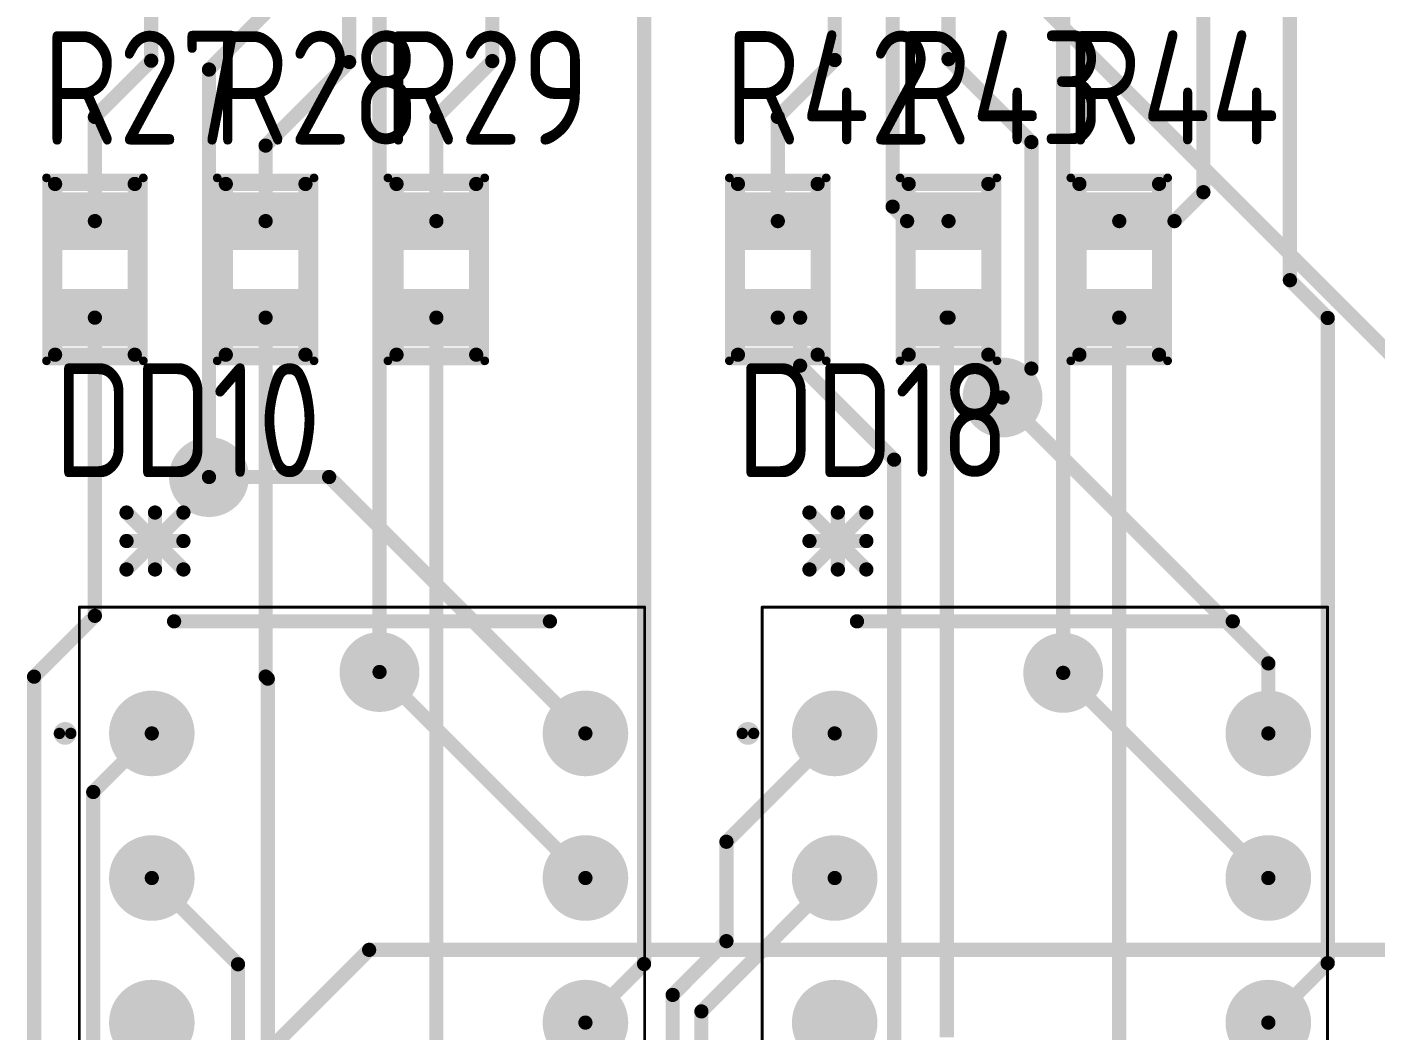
# Model space of a CAD drawing. Header units: millimetres. Extents: x 0 to 841, y 0 to 2540.
# Drawn here: x 55.81 to 79.5, y 112.79 to 130.41 of the extents above; entities that cross this region are included whole.
import ezdxf

# ---------------------------------------------------------------- set-up
doc = ezdxf.new("R2010")
doc.units = ezdxf.units.MM
for name, color, linetype in [('BottomLayer', 5, 'Continuous'), ('BottomSolder', 6, 'Continuous'), ('Mechanical13', 56, 'Continuous'), ('Mechanical15', 56, 'Continuous'), ('MultiLayer', 9, 'Continuous'), ('PadHoleLayer', 156, 'Continuous'), ('TopLayer', 1, 'Continuous'), ('TopOverlay', 2, 'Continuous'), ('TopPaste', 8, 'Continuous'), ('TopSolder', 216, 'Continuous'), ('ViaHoleLayer', 16, 'Continuous')]:
    doc.layers.add(name, color=color, linetype=linetype)
doc.styles.add('GOST type A', font='', dxfattribs={"height": 0.2})
doc.styles.get('GOST type A').set_extended_font_data('GOST type A')

# ---------------------------------------------------------------- blocks, each defined once
blk = doc.blocks.new('RES_RC0805_43')
at = {"layer": 'TopLayer'}
for points in [[(-1.353, 0.597), (-0.343, 0.597), (-0.343, -0.597), (-1.353, -0.597)], [(0.343, 0.597), (1.353, 0.597), (1.353, -0.597), (0.343, -0.597)]]:
    blk.add_hatch(color=1, dxfattribs=at).paths.add_polyline_path(points)
at = {"layer": 'TopPaste'}
for points in [[(-1.353, 0.597), (-0.343, 0.597), (-0.343, -0.597), (-1.353, -0.597)], [(0.343, 0.597), (1.353, 0.597), (1.353, -0.597), (0.343, -0.597)]]:
    blk.add_hatch(color=8, dxfattribs=at).paths.add_polyline_path(points)
at = {"layer": 'TopSolder'}
for points in [[(-1.353, 0.597), (-0.343, 0.597), (-0.343, -0.597), (-1.353, -0.597)], [(0.343, 0.597), (1.353, 0.597), (1.353, -0.597), (0.343, -0.597)]]:
    blk.add_hatch(color=216, dxfattribs=at).paths.add_polyline_path(points)
at = {"layer": 'Mechanical15', "const_width": 0.152}
for points in [[(-1.607, 0.851), (-1.607, -0.851)], [(-1.607, 0.851), (1.607, 0.851)], [(1.607, 0.851), (1.607, -0.851)], [(-1.607, -0.851), (1.607, -0.851)]]:
    blk.add_lwpolyline(points, dxfattribs=at)
at = {"layer": 'Mechanical15', "const_width": 0.0762}
for points in [[(-1.645, 0.851, 1), (-1.569, 0.851, 1)], [(-1.645, 0.851, 1), (-1.569, 0.851, 1)], [(1.569, 0.851, 1), (1.645, 0.851, 1)], [(1.569, 0.851, 1), (1.645, 0.851, 1)], [(-1.645, -0.851, 1), (-1.569, -0.851, 1)], [(-1.645, -0.851, 1), (-1.569, -0.851, 1)], [(1.569, -0.851, 1), (1.645, -0.851, 1)], [(1.569, -0.851, 1), (1.645, -0.851, 1)]]:
    blk.add_lwpolyline(points, format="xyb", close=True, dxfattribs=at)
at = {"layer": 'TopOverlay', "const_width": 0.25}
for points in [[(-1.5, 0.7), (1.5, 0.7)], [(-1.5, 0.7), (-1.5, -0.7)], [(1.5, 0.7), (1.5, -0.7)], [(-1.5, -0.7), (1.5, -0.7)]]:
    blk.add_lwpolyline(points, dxfattribs=at)
at = {"layer": 'TopOverlay', "const_width": 0.125}
for points in [[(-1.562, 0.7, 1), (-1.437, 0.7, 1)], [(-1.562, 0.7, 1), (-1.437, 0.7, 1)], [(1.438, 0.7, 1), (1.563, 0.7, 1)], [(1.438, 0.7, 1), (1.563, 0.7, 1)], [(-1.562, -0.7, 1), (-1.437, -0.7, 1)], [(-1.562, -0.7, 1), (-1.437, -0.7, 1)], [(1.438, -0.7, 1), (1.563, -0.7, 1)], [(1.438, -0.7, 1), (1.563, -0.7, 1)]]:
    blk.add_lwpolyline(points, format="xyb", close=True, dxfattribs=at)
blk = doc.blocks.new('RES_RC0805_44')
at = {"layer": 'TopLayer'}
for points in [[(-1.353, 0.597), (-0.343, 0.597), (-0.343, -0.597), (-1.353, -0.597)], [(0.343, 0.597), (1.353, 0.597), (1.353, -0.597), (0.343, -0.597)]]:
    blk.add_hatch(color=1, dxfattribs=at).paths.add_polyline_path(points)
at = {"layer": 'TopPaste'}
for points in [[(-1.353, 0.597), (-0.343, 0.597), (-0.343, -0.597), (-1.353, -0.597)], [(0.343, 0.597), (1.353, 0.597), (1.353, -0.597), (0.343, -0.597)]]:
    blk.add_hatch(color=8, dxfattribs=at).paths.add_polyline_path(points)
at = {"layer": 'TopSolder'}
for points in [[(-1.353, 0.597), (-0.343, 0.597), (-0.343, -0.597), (-1.353, -0.597)], [(0.343, 0.597), (1.353, 0.597), (1.353, -0.597), (0.343, -0.597)]]:
    blk.add_hatch(color=216, dxfattribs=at).paths.add_polyline_path(points)
at = {"layer": 'Mechanical15', "const_width": 0.152}
for points in [[(-1.607, 0.851), (-1.607, -0.851)], [(-1.607, 0.851), (1.607, 0.851)], [(1.607, 0.851), (1.607, -0.851)], [(-1.607, -0.851), (1.607, -0.851)]]:
    blk.add_lwpolyline(points, dxfattribs=at)
at = {"layer": 'Mechanical15', "const_width": 0.0762}
for points in [[(-1.645, 0.851, 1), (-1.569, 0.851, 1)], [(-1.645, 0.851, 1), (-1.569, 0.851, 1)], [(1.569, 0.851, 1), (1.645, 0.851, 1)], [(1.569, 0.851, 1), (1.645, 0.851, 1)], [(-1.645, -0.851, 1), (-1.569, -0.851, 1)], [(-1.645, -0.851, 1), (-1.569, -0.851, 1)], [(1.569, -0.851, 1), (1.645, -0.851, 1)], [(1.569, -0.851, 1), (1.645, -0.851, 1)]]:
    blk.add_lwpolyline(points, format="xyb", close=True, dxfattribs=at)
at = {"layer": 'TopOverlay', "const_width": 0.25}
for points in [[(-1.5, 0.7), (1.5, 0.7)], [(-1.5, 0.7), (-1.5, -0.7)], [(1.5, 0.7), (1.5, -0.7)], [(-1.5, -0.7), (1.5, -0.7)]]:
    blk.add_lwpolyline(points, dxfattribs=at)
at = {"layer": 'TopOverlay', "const_width": 0.125}
for points in [[(-1.562, 0.7, 1), (-1.437, 0.7, 1)], [(-1.562, 0.7, 1), (-1.437, 0.7, 1)], [(1.438, 0.7, 1), (1.563, 0.7, 1)], [(1.438, 0.7, 1), (1.563, 0.7, 1)], [(-1.562, -0.7, 1), (-1.437, -0.7, 1)], [(-1.562, -0.7, 1), (-1.437, -0.7, 1)], [(1.438, -0.7, 1), (1.563, -0.7, 1)], [(1.438, -0.7, 1), (1.563, -0.7, 1)]]:
    blk.add_lwpolyline(points, format="xyb", close=True, dxfattribs=at)
blk = doc.blocks.new('RES_RC0805_45')
at = {"layer": 'TopLayer'}
for points in [[(-1.353, 0.597), (-0.343, 0.597), (-0.343, -0.597), (-1.353, -0.597)], [(0.343, 0.597), (1.353, 0.597), (1.353, -0.597), (0.343, -0.597)]]:
    blk.add_hatch(color=1, dxfattribs=at).paths.add_polyline_path(points)
at = {"layer": 'TopPaste'}
for points in [[(-1.353, 0.597), (-0.343, 0.597), (-0.343, -0.597), (-1.353, -0.597)], [(0.343, 0.597), (1.353, 0.597), (1.353, -0.597), (0.343, -0.597)]]:
    blk.add_hatch(color=8, dxfattribs=at).paths.add_polyline_path(points)
at = {"layer": 'TopSolder'}
for points in [[(-1.353, 0.597), (-0.343, 0.597), (-0.343, -0.597), (-1.353, -0.597)], [(0.343, 0.597), (1.353, 0.597), (1.353, -0.597), (0.343, -0.597)]]:
    blk.add_hatch(color=216, dxfattribs=at).paths.add_polyline_path(points)
at = {"layer": 'Mechanical15', "const_width": 0.152}
for points in [[(-1.607, 0.851), (-1.607, -0.851)], [(-1.607, 0.851), (1.607, 0.851)], [(1.607, 0.851), (1.607, -0.851)], [(-1.607, -0.851), (1.607, -0.851)]]:
    blk.add_lwpolyline(points, dxfattribs=at)
at = {"layer": 'Mechanical15', "const_width": 0.0762}
for points in [[(-1.645, 0.851, 1), (-1.569, 0.851, 1)], [(-1.645, 0.851, 1), (-1.569, 0.851, 1)], [(1.569, 0.851, 1), (1.645, 0.851, 1)], [(1.569, 0.851, 1), (1.645, 0.851, 1)], [(-1.645, -0.851, 1), (-1.569, -0.851, 1)], [(-1.645, -0.851, 1), (-1.569, -0.851, 1)], [(1.569, -0.851, 1), (1.645, -0.851, 1)], [(1.569, -0.851, 1), (1.645, -0.851, 1)]]:
    blk.add_lwpolyline(points, format="xyb", close=True, dxfattribs=at)
at = {"layer": 'TopOverlay', "const_width": 0.25}
for points in [[(-1.5, 0.7), (1.5, 0.7)], [(-1.5, 0.7), (-1.5, -0.7)], [(1.5, 0.7), (1.5, -0.7)], [(-1.5, -0.7), (1.5, -0.7)]]:
    blk.add_lwpolyline(points, dxfattribs=at)
at = {"layer": 'TopOverlay', "const_width": 0.125}
for points in [[(-1.562, 0.7, 1), (-1.437, 0.7, 1)], [(-1.562, 0.7, 1), (-1.437, 0.7, 1)], [(1.438, 0.7, 1), (1.563, 0.7, 1)], [(1.438, 0.7, 1), (1.563, 0.7, 1)], [(-1.562, -0.7, 1), (-1.437, -0.7, 1)], [(-1.562, -0.7, 1), (-1.437, -0.7, 1)], [(1.438, -0.7, 1), (1.563, -0.7, 1)], [(1.438, -0.7, 1), (1.563, -0.7, 1)]]:
    blk.add_lwpolyline(points, format="xyb", close=True, dxfattribs=at)
blk = doc.blocks.new('RES_RC0805_58')
at = {"layer": 'TopLayer'}
for points in [[(-1.353, 0.597), (-0.343, 0.597), (-0.343, -0.597), (-1.353, -0.597)], [(0.343, 0.597), (1.353, 0.597), (1.353, -0.597), (0.343, -0.597)]]:
    blk.add_hatch(color=1, dxfattribs=at).paths.add_polyline_path(points)
at = {"layer": 'TopPaste'}
for points in [[(-1.353, 0.597), (-0.343, 0.597), (-0.343, -0.597), (-1.353, -0.597)], [(0.343, 0.597), (1.353, 0.597), (1.353, -0.597), (0.343, -0.597)]]:
    blk.add_hatch(color=8, dxfattribs=at).paths.add_polyline_path(points)
at = {"layer": 'TopSolder'}
for points in [[(-1.353, 0.597), (-0.343, 0.597), (-0.343, -0.597), (-1.353, -0.597)], [(0.343, 0.597), (1.353, 0.597), (1.353, -0.597), (0.343, -0.597)]]:
    blk.add_hatch(color=216, dxfattribs=at).paths.add_polyline_path(points)
at = {"layer": 'Mechanical15', "const_width": 0.152}
for points in [[(-1.607, 0.851), (-1.607, -0.851)], [(-1.607, 0.851), (1.607, 0.851)], [(1.607, 0.851), (1.607, -0.851)], [(-1.607, -0.851), (1.607, -0.851)]]:
    blk.add_lwpolyline(points, dxfattribs=at)
at = {"layer": 'Mechanical15', "const_width": 0.0762}
for points in [[(-1.645, 0.851, 1), (-1.569, 0.851, 1)], [(-1.645, 0.851, 1), (-1.569, 0.851, 1)], [(1.569, 0.851, 1), (1.645, 0.851, 1)], [(1.569, 0.851, 1), (1.645, 0.851, 1)], [(-1.645, -0.851, 1), (-1.569, -0.851, 1)], [(-1.645, -0.851, 1), (-1.569, -0.851, 1)], [(1.569, -0.851, 1), (1.645, -0.851, 1)], [(1.569, -0.851, 1), (1.645, -0.851, 1)]]:
    blk.add_lwpolyline(points, format="xyb", close=True, dxfattribs=at)
at = {"layer": 'TopOverlay', "const_width": 0.25}
for points in [[(-1.5, 0.7), (1.5, 0.7)], [(-1.5, 0.7), (-1.5, -0.7)], [(1.5, 0.7), (1.5, -0.7)], [(-1.5, -0.7), (1.5, -0.7)]]:
    blk.add_lwpolyline(points, dxfattribs=at)
at = {"layer": 'TopOverlay', "const_width": 0.125}
for points in [[(-1.562, 0.7, 1), (-1.437, 0.7, 1)], [(-1.562, 0.7, 1), (-1.437, 0.7, 1)], [(1.438, 0.7, 1), (1.563, 0.7, 1)], [(1.438, 0.7, 1), (1.563, 0.7, 1)], [(-1.562, -0.7, 1), (-1.437, -0.7, 1)], [(-1.562, -0.7, 1), (-1.437, -0.7, 1)], [(1.438, -0.7, 1), (1.563, -0.7, 1)], [(1.438, -0.7, 1), (1.563, -0.7, 1)]]:
    blk.add_lwpolyline(points, format="xyb", close=True, dxfattribs=at)
blk = doc.blocks.new('RES_RC0805_59')
at = {"layer": 'TopLayer'}
for points in [[(-1.353, 0.597), (-0.343, 0.597), (-0.343, -0.597), (-1.353, -0.597)], [(0.343, 0.597), (1.353, 0.597), (1.353, -0.597), (0.343, -0.597)]]:
    blk.add_hatch(color=1, dxfattribs=at).paths.add_polyline_path(points)
at = {"layer": 'TopPaste'}
for points in [[(-1.353, 0.597), (-0.343, 0.597), (-0.343, -0.597), (-1.353, -0.597)], [(0.343, 0.597), (1.353, 0.597), (1.353, -0.597), (0.343, -0.597)]]:
    blk.add_hatch(color=8, dxfattribs=at).paths.add_polyline_path(points)
at = {"layer": 'TopSolder'}
for points in [[(-1.353, 0.597), (-0.343, 0.597), (-0.343, -0.597), (-1.353, -0.597)], [(0.343, 0.597), (1.353, 0.597), (1.353, -0.597), (0.343, -0.597)]]:
    blk.add_hatch(color=216, dxfattribs=at).paths.add_polyline_path(points)
at = {"layer": 'Mechanical15', "const_width": 0.152}
for points in [[(-1.607, 0.851), (-1.607, -0.851)], [(-1.607, 0.851), (1.607, 0.851)], [(1.607, 0.851), (1.607, -0.851)], [(-1.607, -0.851), (1.607, -0.851)]]:
    blk.add_lwpolyline(points, dxfattribs=at)
at = {"layer": 'Mechanical15', "const_width": 0.0762}
for points in [[(-1.645, 0.851, 1), (-1.569, 0.851, 1)], [(-1.645, 0.851, 1), (-1.569, 0.851, 1)], [(1.569, 0.851, 1), (1.645, 0.851, 1)], [(1.569, 0.851, 1), (1.645, 0.851, 1)], [(-1.645, -0.851, 1), (-1.569, -0.851, 1)], [(-1.645, -0.851, 1), (-1.569, -0.851, 1)], [(1.569, -0.851, 1), (1.645, -0.851, 1)], [(1.569, -0.851, 1), (1.645, -0.851, 1)]]:
    blk.add_lwpolyline(points, format="xyb", close=True, dxfattribs=at)
at = {"layer": 'TopOverlay', "const_width": 0.25}
for points in [[(-1.5, 0.7), (1.5, 0.7)], [(-1.5, 0.7), (-1.5, -0.7)], [(1.5, 0.7), (1.5, -0.7)], [(-1.5, -0.7), (1.5, -0.7)]]:
    blk.add_lwpolyline(points, dxfattribs=at)
at = {"layer": 'TopOverlay', "const_width": 0.125}
for points in [[(-1.562, 0.7, 1), (-1.437, 0.7, 1)], [(-1.562, 0.7, 1), (-1.437, 0.7, 1)], [(1.438, 0.7, 1), (1.563, 0.7, 1)], [(1.438, 0.7, 1), (1.563, 0.7, 1)], [(-1.562, -0.7, 1), (-1.437, -0.7, 1)], [(-1.562, -0.7, 1), (-1.437, -0.7, 1)], [(1.438, -0.7, 1), (1.563, -0.7, 1)], [(1.438, -0.7, 1), (1.563, -0.7, 1)]]:
    blk.add_lwpolyline(points, format="xyb", close=True, dxfattribs=at)
blk = doc.blocks.new('RES_RC0805_60')
at = {"layer": 'TopLayer'}
for points in [[(-1.353, 0.597), (-0.343, 0.597), (-0.343, -0.597), (-1.353, -0.597)], [(0.343, 0.597), (1.353, 0.597), (1.353, -0.597), (0.343, -0.597)]]:
    blk.add_hatch(color=1, dxfattribs=at).paths.add_polyline_path(points)
at = {"layer": 'TopPaste'}
for points in [[(-1.353, 0.597), (-0.343, 0.597), (-0.343, -0.597), (-1.353, -0.597)], [(0.343, 0.597), (1.353, 0.597), (1.353, -0.597), (0.343, -0.597)]]:
    blk.add_hatch(color=8, dxfattribs=at).paths.add_polyline_path(points)
at = {"layer": 'TopSolder'}
for points in [[(-1.353, 0.597), (-0.343, 0.597), (-0.343, -0.597), (-1.353, -0.597)], [(0.343, 0.597), (1.353, 0.597), (1.353, -0.597), (0.343, -0.597)]]:
    blk.add_hatch(color=216, dxfattribs=at).paths.add_polyline_path(points)
at = {"layer": 'Mechanical15', "const_width": 0.152}
for points in [[(-1.607, 0.851), (-1.607, -0.851)], [(-1.607, 0.851), (1.607, 0.851)], [(1.607, 0.851), (1.607, -0.851)], [(-1.607, -0.851), (1.607, -0.851)]]:
    blk.add_lwpolyline(points, dxfattribs=at)
at = {"layer": 'Mechanical15', "const_width": 0.0762}
for points in [[(-1.645, 0.851, 1), (-1.569, 0.851, 1)], [(-1.645, 0.851, 1), (-1.569, 0.851, 1)], [(1.569, 0.851, 1), (1.645, 0.851, 1)], [(1.569, 0.851, 1), (1.645, 0.851, 1)], [(-1.645, -0.851, 1), (-1.569, -0.851, 1)], [(-1.645, -0.851, 1), (-1.569, -0.851, 1)], [(1.569, -0.851, 1), (1.645, -0.851, 1)], [(1.569, -0.851, 1), (1.645, -0.851, 1)]]:
    blk.add_lwpolyline(points, format="xyb", close=True, dxfattribs=at)
at = {"layer": 'TopOverlay', "const_width": 0.25}
for points in [[(-1.5, 0.7), (1.5, 0.7)], [(-1.5, 0.7), (-1.5, -0.7)], [(1.5, 0.7), (1.5, -0.7)], [(-1.5, -0.7), (1.5, -0.7)]]:
    blk.add_lwpolyline(points, dxfattribs=at)
at = {"layer": 'TopOverlay', "const_width": 0.125}
for points in [[(-1.562, 0.7, 1), (-1.437, 0.7, 1)], [(-1.562, 0.7, 1), (-1.437, 0.7, 1)], [(1.438, 0.7, 1), (1.563, 0.7, 1)], [(1.438, 0.7, 1), (1.563, 0.7, 1)], [(-1.562, -0.7, 1), (-1.437, -0.7, 1)], [(-1.562, -0.7, 1), (-1.437, -0.7, 1)], [(1.438, -0.7, 1), (1.563, -0.7, 1)], [(1.438, -0.7, 1), (1.563, -0.7, 1)]]:
    blk.add_lwpolyline(points, format="xyb", close=True, dxfattribs=at)
blk = doc.blocks.new('DIP_14_94')
at = {"layer": 'BottomLayer'}
h = blk.add_hatch(color=5, dxfattribs=at)
edge = h.paths.add_edge_path()
edge.add_arc((0, 0), 0.65, 0, 360)
h = blk.add_hatch(color=5, dxfattribs=at)
edge = h.paths.add_edge_path()
edge.add_arc((7.62, 0), 0.65, 0, 360)
h = blk.add_hatch(color=5, dxfattribs=at)
edge = h.paths.add_edge_path()
edge.add_arc((0, -2.54), 0.65, 0, 360)
h = blk.add_hatch(color=5, dxfattribs=at)
edge = h.paths.add_edge_path()
edge.add_arc((7.62, -2.54), 0.65, 0, 360)
h = blk.add_hatch(color=5, dxfattribs=at)
edge = h.paths.add_edge_path()
edge.add_arc((0, -5.08), 0.65, 0, 360)
h = blk.add_hatch(color=5, dxfattribs=at)
edge = h.paths.add_edge_path()
edge.add_arc((7.62, -5.08), 0.65, 0, 360)
at = {"layer": 'BottomSolder'}
h = blk.add_hatch(color=6, dxfattribs=at)
edge = h.paths.add_edge_path()
edge.add_arc((0, 0), 0.752, 0, 360)
h = blk.add_hatch(color=6, dxfattribs=at)
edge = h.paths.add_edge_path()
edge.add_arc((7.62, 0), 0.752, 0, 360)
h = blk.add_hatch(color=6, dxfattribs=at)
edge = h.paths.add_edge_path()
edge.add_arc((0, -2.54), 0.752, 0, 360)
h = blk.add_hatch(color=6, dxfattribs=at)
edge = h.paths.add_edge_path()
edge.add_arc((7.62, -2.54), 0.752, 0, 360)
h = blk.add_hatch(color=6, dxfattribs=at)
edge = h.paths.add_edge_path()
edge.add_arc((0, -5.08), 0.752, 0, 360)
h = blk.add_hatch(color=6, dxfattribs=at)
edge = h.paths.add_edge_path()
edge.add_arc((7.62, -5.08), 0.752, 0, 360)
at = {"layer": 'MultiLayer'}
h = blk.add_hatch(color=9, dxfattribs=at)
edge = h.paths.add_edge_path()
edge.add_arc((0, 0), 0.65, 0, 360)
h = blk.add_hatch(color=9, dxfattribs=at)
edge = h.paths.add_edge_path()
edge.add_arc((7.62, 0), 0.65, 0, 360)
h = blk.add_hatch(color=9, dxfattribs=at)
edge = h.paths.add_edge_path()
edge.add_arc((0, -2.54), 0.65, 0, 360)
h = blk.add_hatch(color=9, dxfattribs=at)
edge = h.paths.add_edge_path()
edge.add_arc((7.62, -2.54), 0.65, 0, 360)
h = blk.add_hatch(color=9, dxfattribs=at)
edge = h.paths.add_edge_path()
edge.add_arc((0, -5.08), 0.65, 0, 360)
h = blk.add_hatch(color=9, dxfattribs=at)
edge = h.paths.add_edge_path()
edge.add_arc((7.62, -5.08), 0.65, 0, 360)
at = {"layer": 'PadHoleLayer'}
h = blk.add_hatch(color=156, dxfattribs=at)
edge = h.paths.add_edge_path()
edge.add_arc((0, 0), 0.4, 0, 360)
h = blk.add_hatch(color=156, dxfattribs=at)
edge = h.paths.add_edge_path()
edge.add_arc((7.62, 0), 0.4, 0, 360)
h = blk.add_hatch(color=156, dxfattribs=at)
edge = h.paths.add_edge_path()
edge.add_arc((0, -2.54), 0.4, 0, 360)
h = blk.add_hatch(color=156, dxfattribs=at)
edge = h.paths.add_edge_path()
edge.add_arc((7.62, -2.54), 0.4, 0, 360)
h = blk.add_hatch(color=156, dxfattribs=at)
edge = h.paths.add_edge_path()
edge.add_arc((0, -5.08), 0.4, 0, 360)
h = blk.add_hatch(color=156, dxfattribs=at)
edge = h.paths.add_edge_path()
edge.add_arc((7.62, -5.08), 0.4, 0, 360)
at = {"layer": 'TopLayer'}
h = blk.add_hatch(color=1, dxfattribs=at)
edge = h.paths.add_edge_path()
edge.add_arc((0, 0), 0.65, 0, 360)
h = blk.add_hatch(color=1, dxfattribs=at)
edge = h.paths.add_edge_path()
edge.add_arc((7.62, 0), 0.65, 0, 360)
h = blk.add_hatch(color=1, dxfattribs=at)
edge = h.paths.add_edge_path()
edge.add_arc((0, -2.54), 0.65, 0, 360)
h = blk.add_hatch(color=1, dxfattribs=at)
edge = h.paths.add_edge_path()
edge.add_arc((7.62, -2.54), 0.65, 0, 360)
h = blk.add_hatch(color=1, dxfattribs=at)
edge = h.paths.add_edge_path()
edge.add_arc((0, -5.08), 0.65, 0, 360)
h = blk.add_hatch(color=1, dxfattribs=at)
edge = h.paths.add_edge_path()
edge.add_arc((7.62, -5.08), 0.65, 0, 360)
at = {"layer": 'TopSolder'}
h = blk.add_hatch(color=216, dxfattribs=at)
edge = h.paths.add_edge_path()
edge.add_arc((0, 0), 0.752, 0, 360)
h = blk.add_hatch(color=216, dxfattribs=at)
edge = h.paths.add_edge_path()
edge.add_arc((7.62, 0), 0.752, 0, 360)
h = blk.add_hatch(color=216, dxfattribs=at)
edge = h.paths.add_edge_path()
edge.add_arc((0, -2.54), 0.752, 0, 360)
h = blk.add_hatch(color=216, dxfattribs=at)
edge = h.paths.add_edge_path()
edge.add_arc((7.62, -2.54), 0.752, 0, 360)
h = blk.add_hatch(color=216, dxfattribs=at)
edge = h.paths.add_edge_path()
edge.add_arc((0, -5.08), 0.752, 0, 360)
h = blk.add_hatch(color=216, dxfattribs=at)
edge = h.paths.add_edge_path()
edge.add_arc((7.62, -5.08), 0.752, 0, 360)
at = {"layer": 'Mechanical13'}
for points, const_width in [([(-1.424, 0, 1), (-1.624, 0, 1)], 0.2), ([(-1.674, 0, 1), (-1.574, 0, 1)], 0.1), ([(-1.474, 0, 1), (-1.374, 0, 1)], 0.1)]:
    blk.add_lwpolyline(points, format="xyb", close=True, dxfattribs=dict(at, const_width=const_width))
at = {"layer": 'Mechanical15', "const_width": 0.05}
for points in [[(-1.274, -17.459), (-1.274, 2.219)], [(-1.274, 2.219), (8.661, 2.219)], [(8.661, -17.459), (8.661, 2.219)]]:
    blk.add_lwpolyline(points, dxfattribs=at)
at = {"layer": 'Mechanical15', "const_width": 0.025}
for points in [[(-1.287, 2.219, 1), (-1.262, 2.219, 1)], [(-1.287, 2.219, 1), (-1.262, 2.219, 1)], [(8.649, 2.219, 1), (8.674, 2.219, 1)], [(8.649, 2.219, 1), (8.674, 2.219, 1)]]:
    blk.add_lwpolyline(points, format="xyb", close=True, dxfattribs=at)
at = {"layer": 'TopOverlay', "const_width": 0.25}
for points in [[(-0.444, 3.88), (0.556, 2.88)], [(-0.444, 2.88), (0.556, 3.88)], [(0.056, 2.88), (0.056, 3.88)], [(-0.444, 3.38), (0.556, 3.38)], [(0.392, 1.969), (6.996, 1.969)]]:
    blk.add_lwpolyline(points, dxfattribs=at)
at = {"layer": 'TopOverlay'}
for points, const_width in [([(-0.506, 3.88, 1), (-0.381, 3.88, 1)], 0.125), ([(-0.007, 3.88, 1), (0.118, 3.88, 1)], 0.125), ([(0.494, 3.88, 1), (0.619, 3.88, 1)], 0.125), ([(-0.506, 3.38, 1), (-0.381, 3.38, 1)], 0.125), ([(0.494, 3.38, 1), (0.619, 3.38, 1)], 0.125), ([(-0.506, 2.88, 1), (-0.381, 2.88, 1)], 0.125), ([(-0.007, 2.88, 1), (0.118, 2.88, 1)], 0.125), ([(0.494, 2.88, 1), (0.619, 2.88, 1)], 0.125), ([(0.329, 1.969, 1), (0.454, 1.969, 1)], 0.125), ([(6.933, 1.969, 1), (7.058, 1.969, 1)], 0.125), ([(-1.424, 0, 1), (-1.624, 0, 1)], 0.2), ([(-1.674, 0, 1), (-1.574, 0, 1)], 0.1), ([(-1.474, 0, 1), (-1.374, 0, 1)], 0.1)]:
    blk.add_lwpolyline(points, format="xyb", close=True, dxfattribs=dict(at, const_width=const_width))
blk = doc.blocks.new('DIP_14_102')
at = {"layer": 'BottomLayer'}
h = blk.add_hatch(color=5, dxfattribs=at)
edge = h.paths.add_edge_path()
edge.add_arc((0, 0), 0.65, 0, 360)
h = blk.add_hatch(color=5, dxfattribs=at)
edge = h.paths.add_edge_path()
edge.add_arc((7.62, 0), 0.65, 0, 360)
h = blk.add_hatch(color=5, dxfattribs=at)
edge = h.paths.add_edge_path()
edge.add_arc((0, -2.54), 0.65, 0, 360)
h = blk.add_hatch(color=5, dxfattribs=at)
edge = h.paths.add_edge_path()
edge.add_arc((7.62, -2.54), 0.65, 0, 360)
h = blk.add_hatch(color=5, dxfattribs=at)
edge = h.paths.add_edge_path()
edge.add_arc((0, -5.08), 0.65, 0, 360)
h = blk.add_hatch(color=5, dxfattribs=at)
edge = h.paths.add_edge_path()
edge.add_arc((7.62, -5.08), 0.65, 0, 360)
at = {"layer": 'BottomSolder'}
h = blk.add_hatch(color=6, dxfattribs=at)
edge = h.paths.add_edge_path()
edge.add_arc((0, 0), 0.752, 0, 360)
h = blk.add_hatch(color=6, dxfattribs=at)
edge = h.paths.add_edge_path()
edge.add_arc((7.62, 0), 0.752, 0, 360)
h = blk.add_hatch(color=6, dxfattribs=at)
edge = h.paths.add_edge_path()
edge.add_arc((0, -2.54), 0.752, 0, 360)
h = blk.add_hatch(color=6, dxfattribs=at)
edge = h.paths.add_edge_path()
edge.add_arc((7.62, -2.54), 0.752, 0, 360)
h = blk.add_hatch(color=6, dxfattribs=at)
edge = h.paths.add_edge_path()
edge.add_arc((0, -5.08), 0.752, 0, 360)
h = blk.add_hatch(color=6, dxfattribs=at)
edge = h.paths.add_edge_path()
edge.add_arc((7.62, -5.08), 0.752, 0, 360)
at = {"layer": 'MultiLayer'}
h = blk.add_hatch(color=9, dxfattribs=at)
edge = h.paths.add_edge_path()
edge.add_arc((0, 0), 0.65, 0, 360)
h = blk.add_hatch(color=9, dxfattribs=at)
edge = h.paths.add_edge_path()
edge.add_arc((7.62, 0), 0.65, 0, 360)
h = blk.add_hatch(color=9, dxfattribs=at)
edge = h.paths.add_edge_path()
edge.add_arc((0, -2.54), 0.65, 0, 360)
h = blk.add_hatch(color=9, dxfattribs=at)
edge = h.paths.add_edge_path()
edge.add_arc((7.62, -2.54), 0.65, 0, 360)
h = blk.add_hatch(color=9, dxfattribs=at)
edge = h.paths.add_edge_path()
edge.add_arc((0, -5.08), 0.65, 0, 360)
h = blk.add_hatch(color=9, dxfattribs=at)
edge = h.paths.add_edge_path()
edge.add_arc((7.62, -5.08), 0.65, 0, 360)
at = {"layer": 'PadHoleLayer'}
h = blk.add_hatch(color=156, dxfattribs=at)
edge = h.paths.add_edge_path()
edge.add_arc((0, 0), 0.4, 0, 360)
h = blk.add_hatch(color=156, dxfattribs=at)
edge = h.paths.add_edge_path()
edge.add_arc((7.62, 0), 0.4, 0, 360)
h = blk.add_hatch(color=156, dxfattribs=at)
edge = h.paths.add_edge_path()
edge.add_arc((0, -2.54), 0.4, 0, 360)
h = blk.add_hatch(color=156, dxfattribs=at)
edge = h.paths.add_edge_path()
edge.add_arc((7.62, -2.54), 0.4, 0, 360)
h = blk.add_hatch(color=156, dxfattribs=at)
edge = h.paths.add_edge_path()
edge.add_arc((0, -5.08), 0.4, 0, 360)
h = blk.add_hatch(color=156, dxfattribs=at)
edge = h.paths.add_edge_path()
edge.add_arc((7.62, -5.08), 0.4, 0, 360)
at = {"layer": 'TopLayer'}
h = blk.add_hatch(color=1, dxfattribs=at)
edge = h.paths.add_edge_path()
edge.add_arc((0, 0), 0.65, 0, 360)
h = blk.add_hatch(color=1, dxfattribs=at)
edge = h.paths.add_edge_path()
edge.add_arc((7.62, 0), 0.65, 0, 360)
h = blk.add_hatch(color=1, dxfattribs=at)
edge = h.paths.add_edge_path()
edge.add_arc((0, -2.54), 0.65, 0, 360)
h = blk.add_hatch(color=1, dxfattribs=at)
edge = h.paths.add_edge_path()
edge.add_arc((7.62, -2.54), 0.65, 0, 360)
h = blk.add_hatch(color=1, dxfattribs=at)
edge = h.paths.add_edge_path()
edge.add_arc((0, -5.08), 0.65, 0, 360)
h = blk.add_hatch(color=1, dxfattribs=at)
edge = h.paths.add_edge_path()
edge.add_arc((7.62, -5.08), 0.65, 0, 360)
at = {"layer": 'TopSolder'}
h = blk.add_hatch(color=216, dxfattribs=at)
edge = h.paths.add_edge_path()
edge.add_arc((0, 0), 0.752, 0, 360)
h = blk.add_hatch(color=216, dxfattribs=at)
edge = h.paths.add_edge_path()
edge.add_arc((7.62, 0), 0.752, 0, 360)
h = blk.add_hatch(color=216, dxfattribs=at)
edge = h.paths.add_edge_path()
edge.add_arc((0, -2.54), 0.752, 0, 360)
h = blk.add_hatch(color=216, dxfattribs=at)
edge = h.paths.add_edge_path()
edge.add_arc((7.62, -2.54), 0.752, 0, 360)
h = blk.add_hatch(color=216, dxfattribs=at)
edge = h.paths.add_edge_path()
edge.add_arc((0, -5.08), 0.752, 0, 360)
h = blk.add_hatch(color=216, dxfattribs=at)
edge = h.paths.add_edge_path()
edge.add_arc((7.62, -5.08), 0.752, 0, 360)
at = {"layer": 'Mechanical13'}
for points, const_width in [([(-1.424, 0, 1), (-1.624, 0, 1)], 0.2), ([(-1.674, 0, 1), (-1.574, 0, 1)], 0.1), ([(-1.474, 0, 1), (-1.374, 0, 1)], 0.1)]:
    blk.add_lwpolyline(points, format="xyb", close=True, dxfattribs=dict(at, const_width=const_width))
at = {"layer": 'Mechanical15', "const_width": 0.05}
for points in [[(-1.274, -17.459), (-1.274, 2.219)], [(-1.274, 2.219), (8.661, 2.219)], [(8.661, -17.459), (8.661, 2.219)]]:
    blk.add_lwpolyline(points, dxfattribs=at)
at = {"layer": 'Mechanical15', "const_width": 0.025}
for points in [[(-1.286, 2.219, 1), (-1.261, 2.219, 1)], [(-1.286, 2.219, 1), (-1.261, 2.219, 1)], [(8.648, 2.219, 1), (8.673, 2.219, 1)], [(8.648, 2.219, 1), (8.673, 2.219, 1)]]:
    blk.add_lwpolyline(points, format="xyb", close=True, dxfattribs=at)
at = {"layer": 'TopOverlay', "const_width": 0.25}
for points in [[(-0.444, 3.88), (0.556, 2.88)], [(-0.444, 2.88), (0.556, 3.88)], [(0.056, 2.88), (0.056, 3.88)], [(-0.444, 3.38), (0.556, 3.38)], [(0.392, 1.969), (6.996, 1.969)]]:
    blk.add_lwpolyline(points, dxfattribs=at)
at = {"layer": 'TopOverlay'}
for points, const_width in [([(-0.507, 3.88, 1), (-0.382, 3.88, 1)], 0.125), ([(-0.006, 3.88, 1), (0.119, 3.88, 1)], 0.125), ([(0.493, 3.88, 1), (0.618, 3.88, 1)], 0.125), ([(-0.507, 3.38, 1), (-0.382, 3.38, 1)], 0.125), ([(0.493, 3.38, 1), (0.618, 3.38, 1)], 0.125), ([(-0.507, 2.88, 1), (-0.382, 2.88, 1)], 0.125), ([(-0.006, 2.88, 1), (0.119, 2.88, 1)], 0.125), ([(0.493, 2.88, 1), (0.618, 2.88, 1)], 0.125), ([(0.329, 1.969, 1), (0.454, 1.969, 1)], 0.125), ([(6.933, 1.969, 1), (7.058, 1.969, 1)], 0.125), ([(-1.424, 0, 1), (-1.624, 0, 1)], 0.2), ([(-1.674, 0, 1), (-1.574, 0, 1)], 0.1), ([(-1.474, 0, 1), (-1.374, 0, 1)], 0.1)]:
    blk.add_lwpolyline(points, format="xyb", close=True, dxfattribs=dict(at, const_width=const_width))

msp = doc.modelspace()

# ---------------------------------------------------------------- hatches: boundary and pattern name
at = {"layer": 'BottomLayer'}
h = msp.add_hatch(color=5, dxfattribs=at)
edge = h.paths.add_edge_path()
edge.add_arc((72.949, 123.901), 0.6, 0, 360)
h = msp.add_hatch(color=5, dxfattribs=at)
edge = h.paths.add_edge_path()
edge.add_arc((59.004, 122.504), 0.6, 0, 360)
h = msp.add_hatch(color=5, dxfattribs=at)
edge = h.paths.add_edge_path()
edge.add_arc((62.001, 119.079), 0.6, 0, 360)
h = msp.add_hatch(color=5, dxfattribs=at)
edge = h.paths.add_edge_path()
edge.add_arc((74.016, 119.064), 0.6, 0, 360)
at = {"layer": 'BottomSolder'}
h = msp.add_hatch(color=6, dxfattribs=at)
edge = h.paths.add_edge_path()
edge.add_arc((72.949, 123.901), 0.702, 0, 360)
h = msp.add_hatch(color=6, dxfattribs=at)
edge = h.paths.add_edge_path()
edge.add_arc((59.004, 122.504), 0.702, 0, 360)
h = msp.add_hatch(color=6, dxfattribs=at)
edge = h.paths.add_edge_path()
edge.add_arc((62.001, 119.079), 0.702, 0, 360)
h = msp.add_hatch(color=6, dxfattribs=at)
edge = h.paths.add_edge_path()
edge.add_arc((74.016, 119.064), 0.702, 0, 360)
at = {"layer": 'TopLayer'}
h = msp.add_hatch(color=1, dxfattribs=at)
edge = h.paths.add_edge_path()
edge.add_arc((72.949, 123.901), 0.6, 0, 360)
h = msp.add_hatch(color=1, dxfattribs=at)
edge = h.paths.add_edge_path()
edge.add_arc((59.004, 122.504), 0.6, 0, 360)
h = msp.add_hatch(color=1, dxfattribs=at)
edge = h.paths.add_edge_path()
edge.add_arc((62.001, 119.079), 0.6, 0, 360)
h = msp.add_hatch(color=1, dxfattribs=at)
edge = h.paths.add_edge_path()
edge.add_arc((74.016, 119.064), 0.6, 0, 360)
at = {"layer": 'TopSolder'}
h = msp.add_hatch(color=216, dxfattribs=at)
edge = h.paths.add_edge_path()
edge.add_arc((72.949, 123.901), 0.702, 0, 360)
h = msp.add_hatch(color=216, dxfattribs=at)
edge = h.paths.add_edge_path()
edge.add_arc((59.004, 122.504), 0.702, 0, 360)
h = msp.add_hatch(color=216, dxfattribs=at)
edge = h.paths.add_edge_path()
edge.add_arc((62.001, 119.079), 0.702, 0, 360)
h = msp.add_hatch(color=216, dxfattribs=at)
edge = h.paths.add_edge_path()
edge.add_arc((74.016, 119.064), 0.702, 0, 360)
at = {"layer": 'ViaHoleLayer'}
h = msp.add_hatch(color=16, dxfattribs=at)
edge = h.paths.add_edge_path()
edge.add_arc((72.949, 123.901), 0.35, 0, 360)
h = msp.add_hatch(color=16, dxfattribs=at)
edge = h.paths.add_edge_path()
edge.add_arc((59.004, 122.504), 0.35, 0, 360)
h = msp.add_hatch(color=16, dxfattribs=at)
edge = h.paths.add_edge_path()
edge.add_arc((62.001, 119.079), 0.35, 0, 360)
h = msp.add_hatch(color=16, dxfattribs=at)
edge = h.paths.add_edge_path()
edge.add_arc((74.016, 119.064), 0.35, 0, 360)

# ---------------------------------------------------------------- linework, layer by layer
at = {"layer": 'BottomLayer', "const_width": 0.25}
for points in [[(68.377, 136.042), (87.452, 116.967)], [(72.949, 123.901), (77.62, 119.23)], [(59.004, 122.504), (61.116, 122.504)], [(61.116, 122.504), (65.62, 118)], [(62.001, 119.079), (65.62, 115.46)], [(74.016, 119.064), (77.62, 115.46)], [(77.62, 118), (77.62, 119.23)], [(58, 110.38), (61.818, 114.198)], [(61.818, 114.198), (86.004, 114.198)]]:
    msp.add_lwpolyline(points, dxfattribs=at)
at = {"layer": 'BottomLayer', "const_width": 0.125}
for points in [[(72.886, 123.901, 1), (73.011, 123.901, 1)], [(58.942, 122.504, 1), (59.067, 122.504, 1)], [(61.053, 122.504, 1), (61.178, 122.504, 1)], [(61.053, 122.504, 1), (61.178, 122.504, 1)], [(61.939, 119.079, 1), (62.064, 119.079, 1)], [(73.953, 119.064, 1), (74.078, 119.064, 1)], [(77.558, 119.23, 1), (77.683, 119.23, 1)], [(77.558, 119.23, 1), (77.683, 119.23, 1)], [(65.557, 118, 1), (65.682, 118, 1)], [(77.558, 118, 1), (77.683, 118, 1)], [(65.557, 115.46, 1), (65.682, 115.46, 1)], [(77.558, 115.46, 1), (77.683, 115.46, 1)], [(61.756, 114.198, 1), (61.881, 114.198, 1)], [(61.756, 114.198, 1), (61.881, 114.198, 1)]]:
    msp.add_lwpolyline(points, format="xyb", close=True, dxfattribs=at)
at = {"layer": 'TopLayer', "const_width": 0.25}
for points in [[(63.983, 129.811), (63.983, 143.783)], [(76.479, 127.508), (76.479, 143.779)], [(70, 129.829), (70, 140.04)], [(71.018, 127.254), (71.018, 138.201)], [(57.988, 129.817), (57.988, 136.83)], [(61.468, 129.794), (61.468, 132.994)], [(66.65, 113.95), (66.65, 131.304)], [(72, 129.845), (72, 131.304)], [(74.016, 119.064), (74.016, 131.151)], [(78, 125.962), (78, 131.304)], [(62.001, 119.079), (62.001, 130.999)], [(59.004, 129.662), (60, 130.658)], [(57, 128.829), (57.988, 129.817)], [(60, 128.326), (61.468, 129.794)], [(63, 128.829), (63.983, 129.811)], [(69, 128.829), (70, 129.829)], [(72, 129.845), (73.457, 128.388)], [(59.004, 122.504), (59.004, 129.662)], [(57, 127), (57, 128.829)], [(63, 127), (63, 128.829)], [(69, 127), (69, 128.829)], [(60, 127), (60, 128.326)], [(73.457, 124.409), (73.457, 128.388)], [(75.971, 127), (76.479, 127.508)], [(71.018, 127.254), (71.272, 127)], [(71.272, 127), (72, 127)], [(75, 127), (75.971, 127)], [(78, 125.962), (78.664, 125.298)], [(57, 120.066), (57, 125.304)], [(60, 118.999), (60, 125.304)], [(63, 107.92), (63, 125.304)], [(69, 125.304), (69.393, 125.304)], [(69.393, 124.46), (69.393, 125.304)], [(71.97, 112.659), (71.97, 125.304)], [(71.97, 125.304), (72, 125.304)], [(75, 107.92), (75, 125.304)], [(78.664, 113.964), (78.664, 125.298)], [(69.393, 124.46), (71.044, 122.809)], [(72.949, 123.901), (73.457, 124.409)], [(71.044, 112.116), (71.044, 122.809)], [(55.931, 118.997), (57, 120.066)], [(55.931, 109.118), (55.931, 118.997)], [(60, 118.999), (60.038, 118.962)], [(60.038, 108.9), (60.038, 118.962)], [(56.971, 116.971), (58, 118)], [(68.097, 116.097), (70, 118)], [(56.971, 107.188), (56.971, 116.971)], [(68.097, 114.351), (68.097, 116.097)], [(58, 115.46), (59.515, 113.945)], [(67.657, 113.117), (70, 115.46)], [(67.153, 113.406), (68.097, 114.351)], [(59.515, 106.474), (59.515, 113.945)], [(65.62, 112.92), (66.65, 113.95)], [(77.62, 112.92), (78.664, 113.964)], [(67.153, 81.453), (67.153, 113.406)], [(67.657, 76.877), (67.657, 113.117)]]:
    msp.add_lwpolyline(points, dxfattribs=at)
at = {"layer": 'TopLayer', "const_width": 0.125}
for points in [[(57.926, 129.817, 1), (58.051, 129.817, 1)], [(57.926, 129.817, 1), (58.051, 129.817, 1)], [(61.406, 129.794, 1), (61.53, 129.794, 1)], [(61.406, 129.794, 1), (61.53, 129.794, 1)], [(63.92, 129.811, 1), (64.045, 129.811, 1)], [(63.92, 129.811, 1), (64.045, 129.811, 1)], [(69.938, 129.829, 1), (70.063, 129.829, 1)], [(69.938, 129.829, 1), (70.063, 129.829, 1)], [(71.938, 129.845, 1), (72.063, 129.845, 1)], [(71.938, 129.845, 1), (72.063, 129.845, 1)], [(58.942, 129.662, 1), (59.067, 129.662, 1)], [(58.942, 129.662, 1), (59.067, 129.662, 1)], [(56.937, 128.829, 1), (57.062, 128.829, 1)], [(56.937, 128.829, 1), (57.062, 128.829, 1)], [(62.938, 128.829, 1), (63.063, 128.829, 1)], [(62.938, 128.829, 1), (63.063, 128.829, 1)], [(68.938, 128.829, 1), (69.063, 128.829, 1)], [(68.938, 128.829, 1), (69.063, 128.829, 1)], [(59.937, 128.326, 1), (60.062, 128.326, 1)], [(59.937, 128.326, 1), (60.062, 128.326, 1)], [(73.394, 128.388, 1), (73.519, 128.388, 1)], [(73.394, 128.388, 1), (73.519, 128.388, 1)], [(76.417, 127.508, 1), (76.542, 127.508, 1)], [(76.417, 127.508, 1), (76.542, 127.508, 1)], [(70.956, 127.254, 1), (71.081, 127.254, 1)], [(70.956, 127.254, 1), (71.081, 127.254, 1)], [(56.937, 127, 1), (57.062, 127, 1)], [(59.937, 127, 1), (60.062, 127, 1)], [(62.938, 127, 1), (63.063, 127, 1)], [(68.938, 127, 1), (69.063, 127, 1)], [(71.21, 127, 1), (71.335, 127, 1)], [(71.21, 127, 1), (71.335, 127, 1)], [(71.938, 127, 1), (72.063, 127, 1)], [(74.938, 127, 1), (75.063, 127, 1)], [(75.909, 127, 1), (76.034, 127, 1)], [(75.909, 127, 1), (76.034, 127, 1)], [(77.937, 125.962, 1), (78.062, 125.962, 1)], [(77.937, 125.962, 1), (78.062, 125.962, 1)], [(56.937, 125.304, 1), (57.062, 125.304, 1)], [(59.937, 125.304, 1), (60.062, 125.304, 1)], [(62.938, 125.304, 1), (63.063, 125.304, 1)], [(68.938, 125.304, 1), (69.063, 125.304, 1)], [(69.33, 125.304, 1), (69.455, 125.304, 1)], [(69.33, 125.304, 1), (69.455, 125.304, 1)], [(71.907, 125.304, 1), (72.032, 125.304, 1)], [(71.907, 125.304, 1), (72.032, 125.304, 1)], [(71.938, 125.304, 1), (72.063, 125.304, 1)], [(74.938, 125.304, 1), (75.063, 125.304, 1)], [(78.601, 125.298, 1), (78.726, 125.298, 1)], [(78.601, 125.298, 1), (78.726, 125.298, 1)], [(69.33, 124.46, 1), (69.455, 124.46, 1)], [(69.33, 124.46, 1), (69.455, 124.46, 1)], [(73.394, 124.409, 1), (73.519, 124.409, 1)], [(73.394, 124.409, 1), (73.519, 124.409, 1)], [(72.886, 123.901, 1), (73.011, 123.901, 1)], [(70.981, 122.809, 1), (71.106, 122.809, 1)], [(70.981, 122.809, 1), (71.106, 122.809, 1)], [(58.942, 122.504, 1), (59.067, 122.504, 1)], [(56.937, 120.066, 1), (57.062, 120.066, 1)], [(56.937, 120.066, 1), (57.062, 120.066, 1)], [(61.939, 119.079, 1), (62.064, 119.079, 1)], [(73.953, 119.064, 1), (74.078, 119.064, 1)], [(55.868, 118.997, 1), (55.993, 118.997, 1)], [(55.868, 118.997, 1), (55.993, 118.997, 1)], [(59.937, 118.999, 1), (60.062, 118.999, 1)], [(59.937, 118.999, 1), (60.062, 118.999, 1)], [(59.975, 118.962, 1), (60.1, 118.962, 1)], [(59.975, 118.962, 1), (60.1, 118.962, 1)], [(57.937, 118, 1), (58.062, 118, 1)], [(69.938, 118, 1), (70.063, 118, 1)], [(56.908, 116.971, 1), (57.033, 116.971, 1)], [(56.908, 116.971, 1), (57.033, 116.971, 1)], [(68.035, 116.097, 1), (68.16, 116.097, 1)], [(68.035, 116.097, 1), (68.16, 116.097, 1)], [(57.937, 115.46, 1), (58.062, 115.46, 1)], [(69.938, 115.46, 1), (70.063, 115.46, 1)], [(68.035, 114.351, 1), (68.16, 114.351, 1)], [(68.035, 114.351, 1), (68.16, 114.351, 1)], [(59.452, 113.945, 1), (59.577, 113.945, 1)], [(59.452, 113.945, 1), (59.577, 113.945, 1)], [(66.587, 113.95, 1), (66.712, 113.95, 1)], [(66.587, 113.95, 1), (66.712, 113.95, 1)], [(78.601, 113.964, 1), (78.726, 113.964, 1)], [(78.601, 113.964, 1), (78.726, 113.964, 1)], [(67.091, 113.406, 1), (67.216, 113.406, 1)], [(67.091, 113.406, 1), (67.216, 113.406, 1)], [(67.595, 113.117, 1), (67.72, 113.117, 1)], [(67.595, 113.117, 1), (67.72, 113.117, 1)], [(65.557, 112.92, 1), (65.682, 112.92, 1)], [(77.558, 112.92, 1), (77.683, 112.92, 1)]]:
    msp.add_lwpolyline(points, format="xyb", close=True, dxfattribs=at)

# ---------------------------------------------------------------- block references
at = {"rotation": 90}
for name, p in [('RES_RC0805_60', (57, 126.152)), ('RES_RC0805_59', (60, 126.152)), ('RES_RC0805_58', (63, 126.152)), ('RES_RC0805_45', (69, 126.152)), ('RES_RC0805_44', (72, 126.152)), ('RES_RC0805_43', (75, 126.152))]:
    msp.add_blockref(name, p, dxfattribs=at)
for name, p in [('DIP_14_102', (58, 118)), ('DIP_14_94', (70, 118))]:
    msp.add_blockref(name, p)

# ---------------------------------------------------------------- texts
at = {"layer": 'TopOverlay', "style": 'GOST type A'}
for s, p in [('R27', (56.08, 128.344)), ('R28', (59.078, 128.344)), ('R29', (62.076, 128.344)), ('R42', (68.07, 128.345)), ('R43', (71.067, 128.345)), ('R44', (74.063, 128.345)), ('DD10', (56.283, 122.502)), ('DD18', (68.272, 122.503))]:
    msp.add_text(s, height=2, dxfattribs=at).set_placement(p)

doc.saveas('drawing.dxf')
